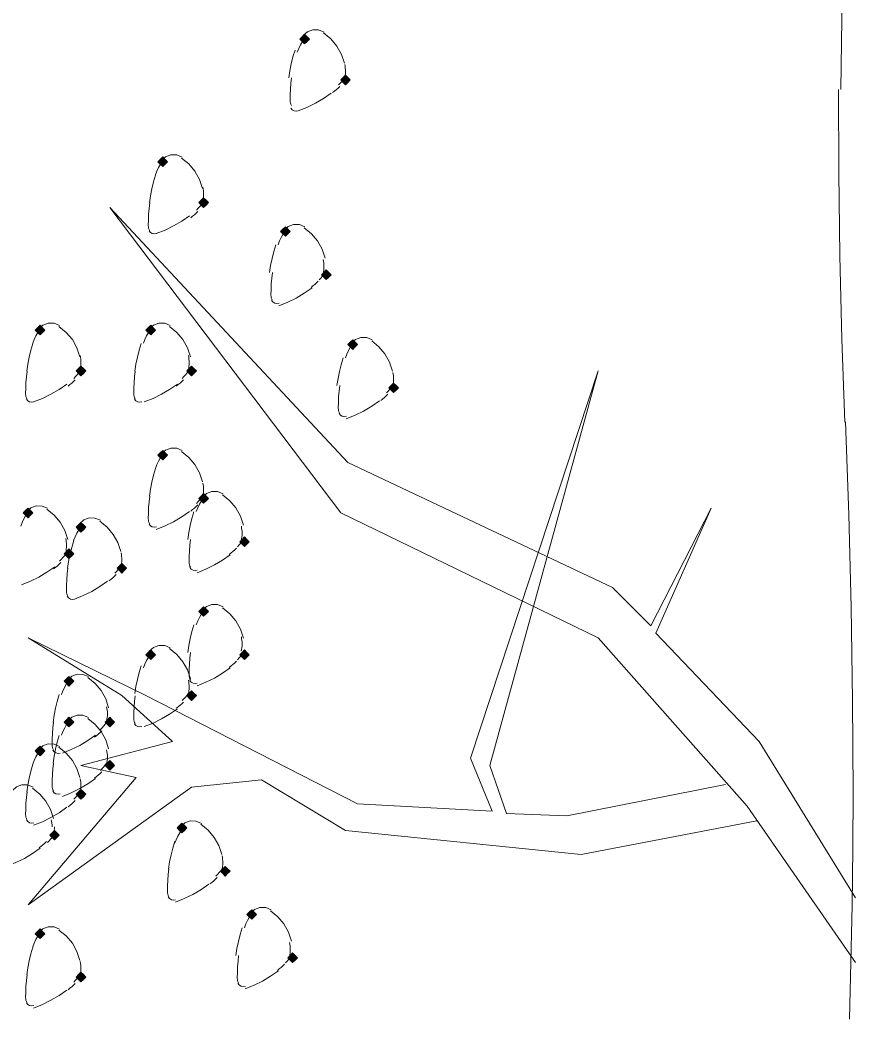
# Model space of a CAD drawing. Header units: millimetres. Extents: x 0 to 420, y 0 to 297.
# Drawn here: x 89.55 to 96.93, y 90.22 to 99.02 of the extents above; entities that cross this region are included whole.
import ezdxf

# ---------------------------------------------------------------- set-up
doc = ezdxf.new("R2010")
doc.units = ezdxf.units.MM

msp = doc.modelspace()

# ---------------------------------------------------------------- hatches: boundary and pattern name
for points in [[(92.0538, 98.8907), (92.0327, 98.8695), (92.0115, 98.8483), (92.0327, 98.8272), (92.0538, 98.806), (92.075, 98.8272), (92.0962, 98.8483), (92.075, 98.8695), (92.0538, 98.8907)], [(92.4137, 98.5308), (92.3925, 98.5097), (92.3713, 98.4885), (92.3925, 98.4673), (92.4137, 98.4462), (92.4348, 98.4673), (92.456, 98.4885), (92.4348, 98.5097), (92.4137, 98.5308)], [(90.805, 97.8112), (90.7838, 97.79), (90.7627, 97.7688), (90.7838, 97.7477), (90.805, 97.7265), (90.8262, 97.7477), (90.8473, 97.7688), (90.8262, 97.79), (90.805, 97.8112)], [(91.1648, 97.4513), (91.1437, 97.4302), (91.1225, 97.409), (91.1437, 97.3878), (91.1648, 97.3667), (91.186, 97.3878), (91.2072, 97.409), (91.186, 97.4302), (91.1648, 97.4513)], [(91.8845, 97.1973), (91.8633, 97.1762), (91.8422, 97.155), (91.8633, 97.1338), (91.8845, 97.1127), (91.9057, 97.1338), (91.9268, 97.155), (91.9057, 97.1762), (91.8845, 97.1973)], [(92.2443, 96.8163), (92.2232, 96.7952), (92.202, 96.774), (92.2232, 96.7528), (92.2443, 96.7316), (92.2655, 96.7528), (92.2867, 96.774), (92.2655, 96.7952), (92.2443, 96.8163)], [(89.7255, 96.3295), (89.7043, 96.3083), (89.6832, 96.2872), (89.7043, 96.266), (89.7255, 96.2448), (89.7467, 96.266), (89.7678, 96.2872), (89.7467, 96.3083), (89.7255, 96.3295)], [(90.6992, 96.3295), (90.678, 96.3083), (90.6568, 96.2872), (90.678, 96.266), (90.6992, 96.2448), (90.7203, 96.266), (90.7415, 96.2872), (90.7203, 96.3083), (90.6992, 96.3295)], [(92.4772, 96.2025), (92.456, 96.1813), (92.4348, 96.1602), (92.456, 96.139), (92.4772, 96.1178), (92.4983, 96.139), (92.5195, 96.1602), (92.4983, 96.1813), (92.4772, 96.2025)], [(90.0853, 95.9697), (90.0642, 95.9485), (90.043, 95.9273), (90.0642, 95.9062), (90.0853, 95.885), (90.1065, 95.9062), (90.1277, 95.9273), (90.1065, 95.9485), (90.0853, 95.9697)], [(91.059, 95.9697), (91.0378, 95.9485), (91.0167, 95.9273), (91.0378, 95.9062), (91.059, 95.885), (91.0802, 95.9062), (91.1014, 95.9273), (91.0802, 95.9485), (91.059, 95.9697)], [(92.837, 95.8215), (92.8158, 95.8003), (92.7947, 95.7792), (92.8158, 95.758), (92.837, 95.7368), (92.8582, 95.758), (92.8793, 95.7792), (92.8582, 95.8003), (92.837, 95.8215)], [(90.805, 95.2288), (90.7838, 95.2077), (90.7627, 95.1865), (90.7838, 95.1653), (90.805, 95.1441), (90.8262, 95.1653), (90.8473, 95.1865), (90.8262, 95.2077), (90.805, 95.2288)], [(91.1648, 94.8478), (91.1437, 94.8267), (91.1225, 94.8055), (91.1437, 94.7843), (91.1648, 94.7632), (91.186, 94.7843), (91.2072, 94.8055), (91.186, 94.8267), (91.1648, 94.8478)], [(91.1648, 94.8478), (91.1437, 94.8267), (91.1225, 94.8055), (91.1437, 94.7843), (91.1648, 94.7632), (91.186, 94.7843), (91.2072, 94.8055), (91.186, 94.8267), (91.1648, 94.8478)], [(89.6197, 94.7208), (89.5985, 94.6997), (89.5773, 94.6785), (89.5985, 94.6573), (89.6197, 94.6362), (89.6408, 94.6573), (89.662, 94.6785), (89.6408, 94.6997), (89.6197, 94.7208)], [(90.0853, 94.5938), (90.0642, 94.5727), (90.043, 94.5515), (90.0642, 94.5303), (90.0853, 94.5092), (90.1065, 94.5303), (90.1277, 94.5515), (90.1065, 94.5727), (90.0853, 94.5938)], [(91.5247, 94.4668), (91.5035, 94.4457), (91.4823, 94.4245), (91.5035, 94.4033), (91.5247, 94.3822), (91.5458, 94.4033), (91.567, 94.4245), (91.5458, 94.4457), (91.5247, 94.4668)], [(89.9795, 94.361), (89.9583, 94.3398), (89.9372, 94.3187), (89.9583, 94.2975), (89.9795, 94.2763), (90.0007, 94.2975), (90.0218, 94.3187), (90.0007, 94.3398), (89.9795, 94.361)], [(90.4452, 94.234), (90.424, 94.2128), (90.4028, 94.1917), (90.424, 94.1705), (90.4452, 94.1493), (90.4663, 94.1705), (90.4875, 94.1917), (90.4663, 94.2128), (90.4452, 94.234)], [(91.1648, 93.853), (91.1437, 93.8318), (91.1225, 93.8107), (91.1437, 93.7895), (91.1648, 93.7683), (91.186, 93.7895), (91.2072, 93.8107), (91.186, 93.8318), (91.1648, 93.853)], [(90.6992, 93.472), (90.678, 93.4508), (90.6568, 93.4297), (90.678, 93.4085), (90.6992, 93.3873), (90.7203, 93.4085), (90.7415, 93.4297), (90.7203, 93.4508), (90.6992, 93.472)], [(91.5247, 93.472), (91.5035, 93.4508), (91.4823, 93.4297), (91.5035, 93.4085), (91.5247, 93.3873), (91.5458, 93.4085), (91.567, 93.4297), (91.5458, 93.4508), (91.5247, 93.472)], [(89.9795, 93.2392), (89.9583, 93.218), (89.9372, 93.1968), (89.9583, 93.1757), (89.9795, 93.1545), (90.0007, 93.1757), (90.0218, 93.1968), (90.0007, 93.218), (89.9795, 93.2392)], [(91.059, 93.1122), (91.0378, 93.091), (91.0167, 93.0698), (91.0378, 93.0487), (91.059, 93.0275), (91.0802, 93.0487), (91.1014, 93.0698), (91.0802, 93.091), (91.059, 93.1122)], [(89.9795, 92.8793), (89.9583, 92.8582), (89.9372, 92.837), (89.9583, 92.8158), (89.9795, 92.7947), (90.0007, 92.8158), (90.0218, 92.837), (90.0007, 92.8582), (89.9795, 92.8793)], [(90.3393, 92.8793), (90.3182, 92.8582), (90.297, 92.837), (90.3182, 92.8158), (90.3393, 92.7947), (90.3605, 92.8158), (90.3817, 92.837), (90.3605, 92.8582), (90.3393, 92.8793)], [(89.7255, 92.6253), (89.7043, 92.6042), (89.6832, 92.583), (89.7043, 92.5618), (89.7255, 92.5407), (89.7467, 92.5618), (89.7678, 92.583), (89.7467, 92.6042), (89.7255, 92.6253)], [(90.3393, 92.4983), (90.3182, 92.4772), (90.297, 92.456), (90.3182, 92.4348), (90.3393, 92.4137), (90.3605, 92.4348), (90.3817, 92.456), (90.3605, 92.4772), (90.3393, 92.4983)], [(90.0853, 92.2443), (90.0642, 92.2232), (90.043, 92.202), (90.0642, 92.1808), (90.0853, 92.1597), (90.1065, 92.1808), (90.1277, 92.202), (90.1065, 92.2232), (90.0853, 92.2443)], [(90.9743, 91.948), (90.9532, 91.9268), (90.932, 91.9057), (90.9532, 91.8845), (90.9743, 91.8633), (90.9955, 91.8845), (91.0167, 91.9057), (90.9955, 91.9268), (90.9743, 91.948)], [(89.8525, 91.8845), (89.8313, 91.8633), (89.8102, 91.8422), (89.8313, 91.821), (89.8525, 91.7998), (89.8737, 91.821), (89.8948, 91.8422), (89.8737, 91.8633), (89.8525, 91.8845)], [(91.3553, 91.567), (91.3342, 91.5458), (91.313, 91.5247), (91.3342, 91.5035), (91.3553, 91.4823), (91.3765, 91.5035), (91.3977, 91.5247), (91.3765, 91.5458), (91.3553, 91.567)], [(91.5882, 91.186), (91.567, 91.1648), (91.5458, 91.1437), (91.567, 91.1225), (91.5882, 91.1013), (91.6093, 91.1225), (91.6305, 91.1437), (91.6093, 91.1648), (91.5882, 91.186)], [(89.7255, 91.0167), (89.7043, 90.9955), (89.6832, 90.9743), (89.7043, 90.9532), (89.7255, 90.932), (89.7467, 90.9532), (89.7678, 90.9743), (89.7467, 90.9955), (89.7255, 91.0167)], [(91.948, 90.805), (91.9268, 90.7838), (91.9057, 90.7627), (91.9268, 90.7415), (91.948, 90.7203), (91.9692, 90.7415), (91.9903, 90.7627), (91.9692, 90.7838), (91.948, 90.805)], [(90.0853, 90.6357), (90.0642, 90.6145), (90.043, 90.5933), (90.0642, 90.5722), (90.0853, 90.551), (90.1065, 90.5722), (90.1277, 90.5933), (90.1065, 90.6145), (90.0853, 90.6357)]]:
    msp.add_hatch(color=7).paths.add_polyline_path(points)

# ---------------------------------------------------------------- linework, layer by layer
at = {"lineweight": 13}
for points in [[(97.1973, 102.5102), (97.1762, 103.0393), (97.1127, 104.3093), (97.0492, 106.3413), (96.9857, 109.2623), (96.9857, 106.1932), (96.9857, 104.6903), (96.9434, 102.8912), (96.8163, 101.4941), (96.774, 98.4038)], [(92.2254, 98.9099), (92.1771, 98.9301), (92.1265, 98.9311), (92.0789, 98.9138), (92.0398, 98.879)], [(92.054, 98.8556), (92.0339, 98.8269), (92.0164, 98.7967), (92.0015, 98.7651), (91.9893, 98.7322)], [(92.4034, 98.6352), (92.3777, 98.7143), (92.3378, 98.7865), (92.285, 98.8499), (92.2205, 98.9024)], [(91.9692, 98.7525), (91.9512, 98.6923), (91.9362, 98.6314), (91.9242, 98.5698), (91.9151, 98.5077)], [(92.4137, 98.5626), (92.4133, 98.5781), (92.412, 98.5936), (92.4099, 98.6091), (92.4069, 98.6243)], [(91.9389, 98.5087), (91.9337, 98.4588), (91.9299, 98.4088), (91.9276, 98.3587), (91.9269, 98.3086)], [(92.3516, 98.4448), (92.3666, 98.4603), (92.3811, 98.4762), (92.395, 98.4927), (92.4084, 98.5097)], [(92.4069, 98.4983), (92.4098, 98.5142), (92.412, 98.5302), (92.4132, 98.5464), (92.4137, 98.5626)], [(92.3005, 98.3772), (92.3171, 98.3901), (92.3332, 98.4036), (92.3489, 98.4177), (92.364, 98.4324)], [(96.7535, 98.4041), (96.7544, 97.672), (96.7635, 96.9401), (96.7809, 96.2083), (96.8066, 95.4766)], [(91.9269, 98.3086), (91.9276, 98.297), (91.9297, 98.2855), (91.9332, 98.2744), (91.938, 98.2639)], [(91.9974, 98.2159), (92.0745, 98.2471), (92.149, 98.2839), (92.2205, 98.3261), (92.2888, 98.3737)], [(91.933, 98.2414), (91.9449, 98.2264), (91.9607, 98.2169), (91.9789, 98.2133), (91.9977, 98.2165)], [(90.9766, 97.8092), (90.9283, 97.8295), (90.8777, 97.8305), (90.8301, 97.8131), (90.791, 97.7783)], [(91.1546, 97.5345), (91.1289, 97.6137), (91.089, 97.6859), (91.0361, 97.7492), (90.9716, 97.8018)], [(90.8052, 97.7761), (90.7851, 97.7474), (90.7676, 97.7172), (90.7527, 97.6856), (90.7405, 97.6527)], [(90.7415, 97.6518), (90.7236, 97.5916), (90.7086, 97.5307), (90.6966, 97.4691), (90.6875, 97.407)], [(91.1648, 97.4831), (91.1644, 97.4986), (91.1632, 97.5141), (91.161, 97.5295), (91.1581, 97.5448)], [(91.158, 97.4188), (91.161, 97.4347), (91.1631, 97.4507), (91.1644, 97.4669), (91.1648, 97.4831)], [(95.1018, 93.6837), (94.7632, 94.0223), (92.4348, 95.123), (90.3393, 97.3667)], [(96.901, 90.7203), (95.9485, 92.0962), (94.6362, 93.5778), (92.3713, 94.6785), (90.3393, 97.3667)], [(90.6901, 97.408), (90.6848, 97.3581), (90.681, 97.3081), (90.6788, 97.2581), (90.678, 97.2079)], [(91.1028, 97.3441), (91.1177, 97.3596), (91.1322, 97.3756), (91.1461, 97.3921), (91.1595, 97.409)], [(90.7486, 97.1364), (90.8257, 97.1676), (90.9002, 97.2044), (90.9717, 97.2466), (91.04, 97.2942)], [(91.0517, 97.2765), (91.0683, 97.2895), (91.0844, 97.303), (91.1, 97.3171), (91.1151, 97.3317)], [(90.678, 97.2079), (90.6787, 97.1963), (90.6808, 97.1849), (90.6843, 97.1738), (90.6891, 97.1632)], [(90.6842, 97.1619), (90.696, 97.147), (90.7119, 97.1374), (90.7301, 97.1338), (90.7489, 97.137)], [(91.8847, 97.1622), (91.8646, 97.1336), (91.8471, 97.1033), (91.8322, 97.0717), (91.82, 97.0389)], [(92.0561, 97.1954), (92.0078, 97.2156), (91.9572, 97.2166), (91.9096, 97.1993), (91.8705, 97.1645)], [(92.2341, 96.9207), (92.2084, 96.9999), (92.1685, 97.072), (92.1156, 97.1354), (92.0511, 97.188)], [(91.7998, 97.038), (91.7819, 96.9778), (91.7669, 96.9169), (91.7549, 96.8553), (91.7458, 96.7932)], [(92.2232, 96.8481), (92.2228, 96.8636), (92.2215, 96.8791), (92.2194, 96.8946), (92.2164, 96.9098)], [(92.2164, 96.7838), (92.2193, 96.7997), (92.2215, 96.8158), (92.2228, 96.8319), (92.2232, 96.8481)], [(91.7696, 96.7942), (91.7643, 96.7443), (91.7605, 96.6943), (91.7583, 96.6442), (91.7575, 96.5941)], [(92.1823, 96.7302), (92.1972, 96.7458), (92.2117, 96.7618), (92.2256, 96.7782), (92.239, 96.7951)], [(91.8281, 96.5014), (91.9052, 96.5326), (91.9797, 96.5694), (92.0512, 96.6116), (92.1195, 96.6592)], [(92.11, 96.6627), (92.1266, 96.6756), (92.1427, 96.6891), (92.1583, 96.7032), (92.1735, 96.7179)], [(91.7575, 96.5941), (91.7582, 96.5825), (91.7603, 96.571), (91.7638, 96.56), (91.7686, 96.5494)], [(91.7637, 96.5481), (91.7755, 96.5331), (91.7914, 96.5235), (91.8096, 96.52), (91.8284, 96.5231)], [(89.7257, 96.2944), (89.7056, 96.2657), (89.6881, 96.2355), (89.6732, 96.2039), (89.661, 96.1711)], [(89.8971, 96.3275), (89.8488, 96.3478), (89.7982, 96.3488), (89.7506, 96.3314), (89.7115, 96.2966)], [(90.0751, 96.0528), (90.0494, 96.132), (90.0095, 96.2042), (89.9566, 96.2675), (89.8921, 96.3201)], [(90.6994, 96.2944), (90.6793, 96.2657), (90.6618, 96.2355), (90.6468, 96.2039), (90.6346, 96.1711)], [(90.8707, 96.3275), (90.8225, 96.3478), (90.7718, 96.3488), (90.7242, 96.3314), (90.6851, 96.2966)], [(91.0487, 96.0528), (91.0231, 96.132), (90.9831, 96.2042), (90.9303, 96.2675), (90.8658, 96.3201)], [(92.6487, 96.2005), (92.6005, 96.2208), (92.5498, 96.2218), (92.5022, 96.2044), (92.4631, 96.1696)], [(89.662, 96.1701), (89.6441, 96.11), (89.6291, 96.049), (89.617, 95.9875), (89.608, 95.9253)], [(90.6145, 96.1701), (90.5966, 96.11), (90.5816, 96.049), (90.5695, 95.9875), (90.5605, 95.9253)], [(92.4773, 96.1674), (92.4573, 96.1387), (92.4397, 96.1085), (92.4248, 96.0769), (92.4126, 96.0441)], [(92.8267, 95.9258), (92.8011, 96.005), (92.7611, 96.0772), (92.7083, 96.1405), (92.6438, 96.1931)], [(90.0853, 96.0014), (90.0849, 96.017), (90.0837, 96.0325), (90.0815, 96.0479), (90.0786, 96.0632)], [(91.0378, 96.0014), (91.0374, 96.017), (91.0361, 96.0325), (91.034, 96.0479), (91.0311, 96.0632)], [(92.3925, 96.0431), (92.3746, 95.983), (92.3596, 95.9221), (92.3476, 95.8605), (92.3385, 95.7983)], [(90.0785, 95.9371), (90.0815, 95.953), (90.0836, 95.9691), (90.0849, 95.9852), (90.0853, 96.0014)], [(91.031, 95.9371), (91.034, 95.953), (91.0361, 95.9691), (91.0374, 95.9852), (91.0378, 96.0014)], [(89.6106, 95.9263), (89.6053, 95.8765), (89.6015, 95.8265), (89.5993, 95.7764), (89.5985, 95.7262)], [(89.9722, 95.7948), (89.9888, 95.8078), (90.0049, 95.8213), (90.0205, 95.8354), (90.0356, 95.85)], [(90.0233, 95.8624), (90.0382, 95.8779), (90.0527, 95.8939), (90.0666, 95.9104), (90.08, 95.9273)], [(90.5631, 95.9263), (90.5578, 95.8765), (90.554, 95.8265), (90.5518, 95.7764), (90.551, 95.7262)], [(90.9247, 95.7948), (90.9413, 95.8078), (90.9574, 95.8213), (90.973, 95.8354), (90.9881, 95.85)], [(90.9758, 95.8624), (90.9908, 95.8779), (91.0052, 95.8939), (91.0191, 95.9104), (91.0325, 95.9273)], [(92.8302, 95.7889), (92.8332, 95.8049), (92.8353, 95.8209), (92.8366, 95.837), (92.837, 95.8532)], [(92.837, 95.8532), (92.8366, 95.8688), (92.8353, 95.8843), (92.8332, 95.8997), (92.8303, 95.915)], [(93.7048, 92.0538), (93.5143, 92.5195), (94.6362, 95.9273)], [(93.8318, 92.0327), (93.6837, 92.456), (94.6362, 95.9273)], [(89.6691, 95.6547), (89.7462, 95.6859), (89.8207, 95.7227), (89.8922, 95.765), (89.9605, 95.8125)], [(90.6427, 95.6547), (90.7199, 95.6859), (90.7943, 95.7227), (90.8659, 95.765), (90.9341, 95.8125)], [(92.3623, 95.7993), (92.357, 95.7495), (92.3532, 95.6995), (92.3509, 95.6494), (92.3502, 95.5992)], [(92.7749, 95.7354), (92.7899, 95.7509), (92.8044, 95.7669), (92.8183, 95.7834), (92.8317, 95.8003)], [(89.5985, 95.7262), (89.5992, 95.7146), (89.6013, 95.7032), (89.6048, 95.6921), (89.6096, 95.6815)], [(89.6047, 95.6802), (89.6165, 95.6653), (89.6324, 95.6557), (89.6506, 95.6522), (89.6694, 95.6553)], [(90.551, 95.7262), (90.5517, 95.7146), (90.5538, 95.7032), (90.5573, 95.6921), (90.5622, 95.6815)], [(90.5572, 95.6802), (90.569, 95.6653), (90.5849, 95.6557), (90.6031, 95.6522), (90.6219, 95.6553)], [(92.7239, 95.6678), (92.7404, 95.6808), (92.7565, 95.6943), (92.7722, 95.7084), (92.7873, 95.723)], [(92.3502, 95.5992), (92.3509, 95.5876), (92.353, 95.5762), (92.3565, 95.5651), (92.3613, 95.5545)], [(92.4207, 95.5066), (92.4979, 95.5378), (92.5724, 95.5745), (92.6439, 95.6168), (92.7121, 95.6644)], [(92.3564, 95.5533), (92.3682, 95.5383), (92.3841, 95.5287), (92.4022, 95.5252), (92.4211, 95.5283)], [(96.8798, 92.2146), (96.8755, 93.0313), (96.8629, 93.8478), (96.8419, 94.6642), (96.8127, 95.4804)], [(90.9766, 95.2269), (90.9283, 95.2471), (90.8777, 95.2481), (90.8301, 95.2308), (90.791, 95.196)], [(90.8052, 95.1938), (90.7851, 95.1651), (90.7676, 95.1348), (90.7527, 95.1032), (90.7405, 95.0704)], [(91.1546, 94.9522), (91.1289, 95.0313), (91.089, 95.1035), (91.0361, 95.1668), (90.9716, 95.2195)], [(90.7415, 95.0695), (90.7236, 95.0093), (90.7086, 94.9484), (90.6966, 94.8868), (90.6875, 94.8247)], [(91.158, 94.8153), (91.161, 94.8312), (91.1631, 94.8472), (91.1644, 94.8634), (91.1648, 94.8796)], [(91.1648, 94.8796), (91.1644, 94.8951), (91.1632, 94.9106), (91.161, 94.926), (91.1581, 94.9413)], [(90.6901, 94.8257), (90.6848, 94.7758), (90.681, 94.7258), (90.6788, 94.6757), (90.678, 94.6256)], [(91.165, 94.8128), (91.145, 94.7841), (91.1274, 94.7538), (91.1125, 94.7222), (91.1003, 94.6894)], [(91.1028, 94.7617), (91.1177, 94.7773), (91.1322, 94.7933), (91.1461, 94.8097), (91.1595, 94.8266)], [(91.3364, 94.8459), (91.2881, 94.8661), (91.2375, 94.8671), (91.1899, 94.8498), (91.1508, 94.815)], [(91.5144, 94.5712), (91.4887, 94.6503), (91.4488, 94.7225), (91.396, 94.7859), (91.3315, 94.8385)], [(89.7912, 94.7189), (89.743, 94.7391), (89.6923, 94.7401), (89.6447, 94.7228), (89.6056, 94.688)], [(89.9693, 94.4442), (89.9436, 94.5233), (89.9036, 94.5955), (89.8508, 94.6589), (89.7863, 94.7114)], [(91.0517, 94.6942), (91.0683, 94.7071), (91.0844, 94.7207), (91.1, 94.7347), (91.1151, 94.7494)], [(95.1018, 93.6837), (95.631, 94.7208)], [(95.1442, 93.6202), (95.631, 94.7208)], [(89.6199, 94.6858), (89.5998, 94.6571), (89.5823, 94.6268), (89.5673, 94.5952), (89.5551, 94.5624)], [(90.2569, 94.613), (90.2086, 94.6333), (90.158, 94.6343), (90.1104, 94.6169), (90.0713, 94.5821)], [(90.678, 94.6256), (90.6787, 94.6139), (90.6808, 94.6025), (90.6843, 94.5915), (90.6891, 94.5809)], [(90.7486, 94.5329), (90.8257, 94.5641), (90.9002, 94.6009), (90.9717, 94.6431), (91.04, 94.6907)], [(91.0802, 94.6885), (91.0622, 94.6283), (91.0472, 94.5674), (91.0352, 94.5058), (91.0261, 94.4437)], [(90.0855, 94.5587), (90.0655, 94.5301), (90.0479, 94.4998), (90.033, 94.4682), (90.0208, 94.4354)], [(90.4349, 94.3383), (90.4092, 94.4175), (90.3693, 94.4897), (90.3165, 94.553), (90.2519, 94.6056)], [(90.6842, 94.5796), (90.696, 94.5646), (90.7119, 94.555), (90.7301, 94.5515), (90.7489, 94.5547)], [(91.5035, 94.4986), (91.5031, 94.5141), (91.5018, 94.5296), (91.4997, 94.545), (91.4968, 94.5603)], [(89.9583, 94.3928), (89.9579, 94.4083), (89.9566, 94.4238), (89.9545, 94.4392), (89.9516, 94.4545)], [(91.0499, 94.4447), (91.0446, 94.3948), (91.0409, 94.3448), (91.0386, 94.2947), (91.0378, 94.2446)], [(91.4626, 94.3808), (91.4776, 94.3963), (91.4921, 94.4122), (91.506, 94.4287), (91.5193, 94.4457)], [(91.4967, 94.4343), (91.4997, 94.4502), (91.5018, 94.4662), (91.5031, 94.4824), (91.5035, 94.4986)], [(89.9515, 94.3284), (89.9545, 94.3444), (89.9566, 94.3604), (89.9579, 94.3766), (89.9583, 94.3928)], [(90.0218, 94.4345), (90.0039, 94.3743), (89.9889, 94.3134), (89.9769, 94.2518), (89.9678, 94.1897)], [(91.3904, 94.3132), (91.407, 94.3261), (91.4231, 94.3397), (91.4387, 94.3537), (91.4538, 94.3684)], [(89.8963, 94.2538), (89.9113, 94.2693), (89.9257, 94.2852), (89.9396, 94.3017), (89.953, 94.3187)], [(90.4452, 94.2657), (90.4447, 94.2813), (90.4435, 94.2968), (90.4414, 94.3122), (90.4384, 94.3275)], [(90.4384, 94.2014), (90.4413, 94.2174), (90.4435, 94.2334), (90.4447, 94.2495), (90.4452, 94.2657)], [(91.1084, 94.1519), (91.1855, 94.1831), (91.26, 94.2199), (91.3315, 94.2621), (91.3998, 94.3097)], [(89.5632, 94.0461), (89.6404, 94.0772), (89.7148, 94.114), (89.7864, 94.1563), (89.8546, 94.2039)], [(89.8452, 94.1862), (89.8618, 94.1991), (89.8779, 94.2127), (89.8935, 94.2267), (89.9087, 94.2414)], [(89.9704, 94.1907), (89.9651, 94.1408), (89.9614, 94.0908), (89.9591, 94.0407), (89.9583, 93.9906)], [(90.3831, 94.1479), (90.3981, 94.1634), (90.4126, 94.1794), (90.4265, 94.1959), (90.4399, 94.2128)], [(91.0378, 94.2446), (91.0386, 94.233), (91.0407, 94.2216), (91.0442, 94.2105), (91.049, 94.1999)], [(91.044, 94.1986), (91.0559, 94.1836), (91.0717, 94.174), (91.0899, 94.1705), (91.1087, 94.1736)], [(90.332, 94.0803), (90.3486, 94.0933), (90.3647, 94.1068), (90.3803, 94.1209), (90.3955, 94.1355)], [(90.0289, 93.9191), (90.106, 93.9503), (90.1805, 93.987), (90.252, 94.0293), (90.3203, 94.0769)], [(89.9583, 93.9906), (89.959, 93.979), (89.9612, 93.9675), (89.9647, 93.9565), (89.9695, 93.9459)], [(89.9645, 93.9446), (89.9764, 93.9296), (89.9922, 93.92), (90.0104, 93.9165), (90.0292, 93.9196)], [(91.3364, 93.8511), (91.2881, 93.8713), (91.2375, 93.8723), (91.1899, 93.855), (91.1508, 93.8202)], [(91.5144, 93.5764), (91.4887, 93.6555), (91.4488, 93.7277), (91.396, 93.791), (91.3315, 93.8436)], [(91.165, 93.8179), (91.145, 93.7892), (91.1274, 93.759), (91.1125, 93.7274), (91.1003, 93.6946)], [(91.0802, 93.6936), (91.0622, 93.6335), (91.0472, 93.5725), (91.0352, 93.511), (91.0261, 93.4488)], [(93.7048, 92.0538), (92.5195, 92.1173), (90.6568, 93.0698), (89.6197, 93.5778), (90.4452, 93.0698), (90.8897, 92.6677)], [(91.5035, 93.5249), (91.5031, 93.5405), (91.5018, 93.556), (91.4997, 93.5714), (91.4968, 93.5867)], [(96.901, 91.2918), (96.0543, 92.6677), (95.1442, 93.6202)], [(90.8707, 93.4912), (90.8225, 93.5115), (90.7718, 93.5125), (90.7242, 93.4951), (90.6851, 93.4603)], [(91.0487, 93.2165), (91.0231, 93.2957), (90.9831, 93.3679), (90.9303, 93.4312), (90.8658, 93.4838)], [(91.4967, 93.4606), (91.4997, 93.4765), (91.5018, 93.4926), (91.5031, 93.5087), (91.5035, 93.5249)], [(90.6994, 93.4369), (90.6793, 93.4082), (90.6618, 93.378), (90.6468, 93.3464), (90.6346, 93.3136)], [(91.0499, 93.4498), (91.0446, 93.4), (91.0409, 93.35), (91.0386, 93.2999), (91.0378, 93.2497)], [(91.4626, 93.3859), (91.4776, 93.4014), (91.4921, 93.4174), (91.506, 93.4339), (91.5193, 93.4508)], [(90.6145, 93.3338), (90.5966, 93.2736), (90.5816, 93.2127), (90.5695, 93.1511), (90.5605, 93.089)], [(91.1084, 93.1571), (91.1855, 93.1882), (91.26, 93.225), (91.3315, 93.2673), (91.3998, 93.3148)], [(91.3904, 93.3183), (91.407, 93.3313), (91.4231, 93.3448), (91.4387, 93.3589), (91.4538, 93.3735)], [(90.1511, 93.2372), (90.1028, 93.2575), (90.0521, 93.2585), (90.0046, 93.2411), (89.9655, 93.2063)], [(90.3291, 92.9625), (90.3034, 93.0417), (90.2635, 93.1139), (90.2106, 93.1772), (90.1461, 93.2298)], [(91.0378, 93.1439), (91.0374, 93.1595), (91.0361, 93.175), (91.034, 93.1904), (91.0311, 93.2057)], [(91.0378, 93.2497), (91.0386, 93.2381), (91.0407, 93.2267), (91.0442, 93.2156), (91.049, 93.205)], [(89.9797, 93.2041), (89.9596, 93.1754), (89.9421, 93.1452), (89.9272, 93.1136), (89.915, 93.0808)], [(91.031, 93.0796), (91.034, 93.0955), (91.0361, 93.1116), (91.0374, 93.1277), (91.0378, 93.1439)], [(91.044, 93.2037), (91.0559, 93.1888), (91.0717, 93.1792), (91.0899, 93.1757), (91.1087, 93.1788)], [(89.8948, 93.0798), (89.8769, 93.0196), (89.8619, 92.9587), (89.8499, 92.8971), (89.8408, 92.835)], [(90.5631, 93.0688), (90.5578, 93.019), (90.554, 92.969), (90.5518, 92.9189), (90.551, 92.8687)], [(90.9758, 93.0261), (90.9908, 93.0416), (91.0052, 93.0576), (91.0191, 93.0741), (91.0325, 93.091)], [(90.3182, 92.9111), (90.3178, 92.9266), (90.3165, 92.9421), (90.3144, 92.9575), (90.3114, 92.9728)], [(90.6427, 92.7972), (90.7199, 92.8284), (90.7943, 92.8652), (90.8659, 92.9075), (90.9341, 92.955)], [(90.9247, 92.9585), (90.9413, 92.9715), (90.9574, 92.985), (90.973, 92.9991), (90.9881, 93.0137)], [(90.1511, 92.8774), (90.1028, 92.8976), (90.0521, 92.8986), (90.0046, 92.8813), (89.9655, 92.8465)], [(90.3291, 92.6027), (90.3034, 92.6819), (90.2635, 92.754), (90.2106, 92.8174), (90.1461, 92.87)], [(90.3114, 92.8468), (90.3143, 92.8627), (90.3165, 92.8787), (90.3177, 92.8949), (90.3182, 92.9111)], [(90.551, 92.8687), (90.5517, 92.8571), (90.5538, 92.8457), (90.5573, 92.8346), (90.5622, 92.824)], [(89.8434, 92.836), (89.8381, 92.7861), (89.8344, 92.7361), (89.8321, 92.6861), (89.8313, 92.6359)], [(89.9797, 92.8442), (89.9596, 92.8156), (89.9421, 92.7853), (89.9272, 92.7537), (89.915, 92.7209)], [(90.2561, 92.7721), (90.2711, 92.7876), (90.2856, 92.8036), (90.2995, 92.82), (90.3129, 92.837)], [(90.5572, 92.8228), (90.569, 92.8078), (90.5849, 92.7982), (90.6031, 92.7947), (90.6219, 92.7978)], [(89.8948, 92.72), (89.8769, 92.6598), (89.8619, 92.5989), (89.8499, 92.5373), (89.8408, 92.4752)], [(89.9231, 92.5644), (90.0002, 92.5956), (90.0747, 92.6324), (90.1462, 92.6746), (90.2145, 92.7222)], [(90.205, 92.7045), (90.2216, 92.7175), (90.2377, 92.731), (90.2534, 92.7451), (90.2685, 92.7597)], [(89.6197, 91.2283), (90.5722, 92.3502), (90.0853, 92.456), (90.8897, 92.6677)], [(89.7257, 92.5903), (89.7056, 92.5616), (89.6881, 92.5313), (89.6732, 92.4997), (89.661, 92.4669)], [(89.8971, 92.6234), (89.8488, 92.6436), (89.7982, 92.6446), (89.7506, 92.6273), (89.7115, 92.5925)], [(89.8313, 92.6359), (89.8321, 92.6243), (89.8342, 92.6129), (89.8377, 92.6018), (89.8425, 92.5912)], [(89.8375, 92.5899), (89.8494, 92.5749), (89.8652, 92.5654), (89.8834, 92.5618), (89.9022, 92.565)], [(90.0751, 92.3487), (90.0494, 92.4278), (90.0095, 92.5), (89.9566, 92.5633), (89.8921, 92.616)], [(90.3182, 92.5301), (90.3178, 92.5456), (90.3165, 92.5611), (90.3144, 92.5766), (90.3114, 92.5919)], [(90.3114, 92.4658), (90.3143, 92.4817), (90.3165, 92.4978), (90.3177, 92.5139), (90.3182, 92.5301)], [(89.662, 92.466), (89.6441, 92.4058), (89.6291, 92.3449), (89.617, 92.2833), (89.608, 92.2212)], [(89.8434, 92.4762), (89.8381, 92.4263), (89.8344, 92.3763), (89.8321, 92.3262), (89.8313, 92.2761)], [(90.2561, 92.4123), (90.2711, 92.4278), (90.2856, 92.4438), (90.2995, 92.4602), (90.3129, 92.4772)], [(96.0332, 91.9691), (94.488, 91.6728), (92.4137, 91.8845), (91.6728, 92.329), (91.059, 92.2655), (89.6197, 91.2283)], [(89.9231, 92.1834), (90.0002, 92.2146), (90.0747, 92.2514), (90.1462, 92.2936), (90.2145, 92.3412)], [(90.0853, 92.2761), (90.0849, 92.2917), (90.0837, 92.3072), (90.0815, 92.3226), (90.0786, 92.3378)], [(90.205, 92.3447), (90.2216, 92.3576), (90.2377, 92.3711), (90.2534, 92.3852), (90.2685, 92.3999)], [(89.6642, 92.2636), (89.616, 92.2838), (89.5653, 92.2848), (89.5177, 92.2675), (89.4786, 92.2327)], [(89.8423, 91.9889), (89.8166, 92.068), (89.7766, 92.1402), (89.7238, 92.2035), (89.6593, 92.2561)], [(89.8313, 92.2761), (89.8321, 92.2645), (89.8342, 92.253), (89.8377, 92.242), (89.8425, 92.2314)], [(90.0785, 92.2118), (90.0815, 92.2277), (90.0836, 92.2437), (90.0849, 92.2599), (90.0853, 92.2761)], [(95.758, 92.2867), (94.361, 92.0115), (93.8318, 92.0327)], [(89.6106, 92.2221), (89.6053, 92.1723), (89.6015, 92.1223), (89.5993, 92.0722), (89.5985, 92.0221)], [(89.8375, 92.2301), (89.8494, 92.2151), (89.8652, 92.2055), (89.8834, 92.202), (89.9022, 92.2051)], [(90.0233, 92.1582), (90.0382, 92.1738), (90.0527, 92.1898), (90.0666, 92.2062), (90.08, 92.2231)], [(96.8477, 90.2238), (96.8618, 90.7253), (96.8719, 91.2269), (96.8779, 91.7286), (96.8798, 92.2303)], [(89.6691, 91.9294), (89.7462, 91.9606), (89.8207, 91.9974), (89.8922, 92.0396), (89.9605, 92.0872)], [(89.9722, 92.0907), (89.9888, 92.1036), (90.0049, 92.1172), (90.0205, 92.1312), (90.0356, 92.1459)], [(89.5985, 92.0221), (89.5992, 92.0104), (89.6013, 91.999), (89.6048, 91.988), (89.6096, 91.9774)], [(89.6047, 91.9761), (89.6165, 91.9611), (89.6324, 91.9515), (89.6506, 91.948), (89.6694, 91.9511)], [(89.8313, 91.9162), (89.8309, 91.9318), (89.8296, 91.9473), (89.8275, 91.9627), (89.8246, 91.978)], [(89.8457, 91.8519), (89.8487, 91.8679), (89.8508, 91.8839), (89.8521, 91.9001), (89.8525, 91.9162)], [(90.9745, 91.8918), (90.9544, 91.8631), (90.9369, 91.8328), (90.922, 91.8012), (90.9098, 91.7684)], [(91.1459, 91.9461), (91.0976, 91.9663), (91.047, 91.9673), (90.9994, 91.9499), (90.9603, 91.9151)], [(91.3239, 91.6714), (91.2982, 91.7505), (91.2583, 91.8227), (91.2055, 91.886), (91.141, 91.9386)], [(89.7904, 91.7773), (89.8054, 91.7928), (89.8199, 91.8087), (89.8338, 91.8252), (89.8472, 91.8422)], [(89.4362, 91.5696), (89.5134, 91.6007), (89.5878, 91.6375), (89.6594, 91.6798), (89.7276, 91.7273)], [(89.7182, 91.7308), (89.7348, 91.7438), (89.7509, 91.7573), (89.7665, 91.7714), (89.7817, 91.786)], [(90.9108, 91.7886), (90.8929, 91.7285), (90.8779, 91.6675), (90.8659, 91.606), (90.8568, 91.5438)], [(91.3342, 91.5988), (91.3338, 91.6143), (91.3325, 91.6298), (91.3304, 91.6452), (91.3274, 91.6605)], [(90.8594, 91.5448), (90.8542, 91.495), (90.8504, 91.445), (90.8481, 91.3949), (90.8474, 91.3447)], [(91.2721, 91.4809), (91.2871, 91.4964), (91.3015, 91.5124), (91.3155, 91.5289), (91.3288, 91.5458)], [(91.3274, 91.5344), (91.3303, 91.5504), (91.3325, 91.5664), (91.3337, 91.5826), (91.3342, 91.5988)], [(91.221, 91.4133), (91.2376, 91.4263), (91.2537, 91.4398), (91.2694, 91.4539), (91.2845, 91.4685)], [(90.9179, 91.2521), (90.995, 91.2832), (91.0695, 91.3201), (91.141, 91.3623), (91.2093, 91.4098)], [(90.8474, 91.3447), (90.8481, 91.3331), (90.8502, 91.3217), (90.8537, 91.3106), (90.8585, 91.3)], [(90.8535, 91.2987), (90.8654, 91.2838), (90.8812, 91.2742), (90.8994, 91.2707), (90.9182, 91.2738)], [(91.7597, 91.1841), (91.7115, 91.2043), (91.6608, 91.2053), (91.6132, 91.1879), (91.5741, 91.1531)], [(91.5884, 91.1509), (91.5683, 91.1222), (91.5508, 91.092), (91.5359, 91.0604), (91.5236, 91.0276)], [(91.9378, 90.9094), (91.9121, 90.9885), (91.8721, 91.0607), (91.8193, 91.124), (91.7548, 91.1766)], [(89.8971, 91.0147), (89.8488, 91.035), (89.7982, 91.036), (89.7506, 91.0186), (89.7115, 90.9838)], [(90.0751, 90.74), (90.0494, 90.8192), (90.0095, 90.8914), (89.9566, 90.9547), (89.8921, 91.0073)], [(91.5035, 91.0267), (91.4856, 90.9665), (91.4706, 90.9055), (91.4585, 90.844), (91.4495, 90.7818)], [(89.7257, 90.9816), (89.7056, 90.9529), (89.6881, 90.9227), (89.6732, 90.891), (89.661, 90.8582)], [(89.662, 90.8573), (89.6441, 90.7971), (89.6291, 90.7362), (89.617, 90.6746), (89.608, 90.6125)], [(91.92, 90.7724), (91.923, 90.7884), (91.9251, 90.8044), (91.9264, 90.8206), (91.9268, 90.8367)], [(91.9268, 90.8367), (91.9264, 90.8523), (91.9251, 90.8678), (91.923, 90.8832), (91.9201, 90.8985)], [(91.4733, 90.7828), (91.468, 90.733), (91.4642, 90.683), (91.4619, 90.6329), (91.4612, 90.5828)], [(91.8859, 90.7189), (91.9009, 90.7344), (91.9154, 90.7504), (91.9293, 90.7669), (91.9427, 90.7838)], [(90.0785, 90.6031), (90.0815, 90.619), (90.0836, 90.6351), (90.0849, 90.6512), (90.0853, 90.6674)], [(90.0853, 90.6674), (90.0849, 90.683), (90.0837, 90.6985), (90.0815, 90.7139), (90.0786, 90.7292)], [(91.8137, 90.6514), (91.8303, 90.6643), (91.8464, 90.6778), (91.862, 90.6919), (91.8772, 90.7065)], [(89.6106, 90.6135), (89.6053, 90.5636), (89.6015, 90.5136), (89.5993, 90.4636), (89.5985, 90.4134)], [(90.0233, 90.5496), (90.0382, 90.5651), (90.0527, 90.5811), (90.0666, 90.5976), (90.08, 90.6145)], [(91.4612, 90.5828), (91.4619, 90.5711), (91.464, 90.5597), (91.4675, 90.5486), (91.4723, 90.538)], [(91.5317, 90.4901), (91.6089, 90.5212), (91.6833, 90.558), (91.7549, 90.6003), (91.8231, 90.6478)], [(89.9722, 90.482), (89.9888, 90.495), (90.0049, 90.5085), (90.0205, 90.5226), (90.0356, 90.5372)], [(91.4674, 90.5367), (91.4792, 90.5218), (91.4951, 90.5122), (91.5133, 90.5087), (91.5321, 90.5118)], [(89.5985, 90.4134), (89.5992, 90.4018), (89.6013, 90.3904), (89.6048, 90.3793), (89.6096, 90.3687)], [(89.6691, 90.3207), (89.7462, 90.3519), (89.8207, 90.3887), (89.8922, 90.431), (89.9605, 90.4785)], [(89.6047, 90.3674), (89.6165, 90.3525), (89.6324, 90.3428), (89.6506, 90.3393), (89.6694, 90.3425)]]:
    msp.add_lwpolyline(points, dxfattribs=at)
at = {"lineweight": 0}
for points in [[(92.0538, 98.8907), (92.0327, 98.8695), (92.0115, 98.8483), (92.0327, 98.8272), (92.0538, 98.806), (92.075, 98.8272), (92.0962, 98.8483), (92.075, 98.8695)], [(92.4137, 98.5308), (92.3925, 98.5097), (92.3713, 98.4885), (92.3925, 98.4673), (92.4137, 98.4462), (92.4348, 98.4673), (92.456, 98.4885), (92.4348, 98.5097)], [(90.805, 97.8112), (90.7838, 97.79), (90.7627, 97.7688), (90.7838, 97.7477), (90.805, 97.7265), (90.8262, 97.7477), (90.8473, 97.7688), (90.8262, 97.79)], [(91.1648, 97.4513), (91.1437, 97.4302), (91.1225, 97.409), (91.1437, 97.3878), (91.1648, 97.3667), (91.186, 97.3878), (91.2072, 97.409), (91.186, 97.4302)], [(91.8845, 97.1973), (91.8633, 97.1762), (91.8422, 97.155), (91.8633, 97.1338), (91.8845, 97.1127), (91.9057, 97.1338), (91.9268, 97.155), (91.9057, 97.1762)], [(92.2443, 96.8163), (92.2232, 96.7952), (92.202, 96.774), (92.2232, 96.7528), (92.2443, 96.7316), (92.2655, 96.7528), (92.2867, 96.774), (92.2655, 96.7952)], [(89.7255, 96.3295), (89.7043, 96.3083), (89.6832, 96.2872), (89.7043, 96.266), (89.7255, 96.2448), (89.7467, 96.266), (89.7678, 96.2872), (89.7467, 96.3083)], [(90.6992, 96.3295), (90.678, 96.3083), (90.6568, 96.2872), (90.678, 96.266), (90.6992, 96.2448), (90.7203, 96.266), (90.7415, 96.2872), (90.7203, 96.3083)], [(92.4772, 96.2025), (92.456, 96.1813), (92.4348, 96.1602), (92.456, 96.139), (92.4772, 96.1178), (92.4983, 96.139), (92.5195, 96.1602), (92.4983, 96.1813)], [(90.0853, 95.9697), (90.0642, 95.9485), (90.043, 95.9273), (90.0642, 95.9062), (90.0853, 95.885), (90.1065, 95.9062), (90.1277, 95.9273), (90.1065, 95.9485)], [(91.059, 95.9697), (91.0378, 95.9485), (91.0167, 95.9273), (91.0378, 95.9062), (91.059, 95.885), (91.0802, 95.9062), (91.1014, 95.9273), (91.0802, 95.9485)], [(92.837, 95.8215), (92.8158, 95.8003), (92.7947, 95.7792), (92.8158, 95.758), (92.837, 95.7368), (92.8582, 95.758), (92.8793, 95.7792), (92.8582, 95.8003)], [(90.805, 95.2288), (90.7838, 95.2077), (90.7627, 95.1865), (90.7838, 95.1653), (90.805, 95.1441), (90.8262, 95.1653), (90.8473, 95.1865), (90.8262, 95.2077)], [(91.1648, 94.8478), (91.1437, 94.8267), (91.1225, 94.8055), (91.1437, 94.7843), (91.1648, 94.7632), (91.186, 94.7843), (91.2072, 94.8055), (91.186, 94.8267)], [(91.1648, 94.8478), (91.1437, 94.8267), (91.1225, 94.8055), (91.1437, 94.7843), (91.1648, 94.7632), (91.186, 94.7843), (91.2072, 94.8055), (91.186, 94.8267)], [(89.6197, 94.7208), (89.5985, 94.6997), (89.5773, 94.6785), (89.5985, 94.6573), (89.6197, 94.6362), (89.6408, 94.6573), (89.662, 94.6785), (89.6408, 94.6997)], [(90.0853, 94.5938), (90.0642, 94.5727), (90.043, 94.5515), (90.0642, 94.5303), (90.0853, 94.5092), (90.1065, 94.5303), (90.1277, 94.5515), (90.1065, 94.5727)], [(91.5247, 94.4668), (91.5035, 94.4457), (91.4823, 94.4245), (91.5035, 94.4033), (91.5247, 94.3822), (91.5458, 94.4033), (91.567, 94.4245), (91.5458, 94.4457)], [(89.9795, 94.361), (89.9583, 94.3398), (89.9372, 94.3187), (89.9583, 94.2975), (89.9795, 94.2763), (90.0007, 94.2975), (90.0218, 94.3187), (90.0007, 94.3398)], [(90.4452, 94.234), (90.424, 94.2128), (90.4028, 94.1917), (90.424, 94.1705), (90.4452, 94.1493), (90.4663, 94.1705), (90.4875, 94.1917), (90.4663, 94.2128)], [(91.1648, 93.853), (91.1437, 93.8318), (91.1225, 93.8107), (91.1437, 93.7895), (91.1648, 93.7683), (91.186, 93.7895), (91.2072, 93.8107), (91.186, 93.8318)], [(90.6992, 93.472), (90.678, 93.4508), (90.6568, 93.4297), (90.678, 93.4085), (90.6992, 93.3873), (90.7203, 93.4085), (90.7415, 93.4297), (90.7203, 93.4508)], [(91.5247, 93.472), (91.5035, 93.4508), (91.4823, 93.4297), (91.5035, 93.4085), (91.5247, 93.3873), (91.5458, 93.4085), (91.567, 93.4297), (91.5458, 93.4508)], [(89.9795, 93.2392), (89.9583, 93.218), (89.9372, 93.1968), (89.9583, 93.1757), (89.9795, 93.1545), (90.0007, 93.1757), (90.0218, 93.1968), (90.0007, 93.218)], [(91.059, 93.1122), (91.0378, 93.091), (91.0167, 93.0698), (91.0378, 93.0487), (91.059, 93.0275), (91.0802, 93.0487), (91.1014, 93.0698), (91.0802, 93.091)], [(89.9795, 92.8793), (89.9583, 92.8582), (89.9372, 92.837), (89.9583, 92.8158), (89.9795, 92.7947), (90.0007, 92.8158), (90.0218, 92.837), (90.0007, 92.8582)], [(90.3393, 92.8793), (90.3182, 92.8582), (90.297, 92.837), (90.3182, 92.8158), (90.3393, 92.7947), (90.3605, 92.8158), (90.3817, 92.837), (90.3605, 92.8582)], [(89.7255, 92.6253), (89.7043, 92.6042), (89.6832, 92.583), (89.7043, 92.5618), (89.7255, 92.5407), (89.7467, 92.5618), (89.7678, 92.583), (89.7467, 92.6042)], [(90.3393, 92.4983), (90.3182, 92.4772), (90.297, 92.456), (90.3182, 92.4348), (90.3393, 92.4137), (90.3605, 92.4348), (90.3817, 92.456), (90.3605, 92.4772)], [(90.0853, 92.2443), (90.0642, 92.2232), (90.043, 92.202), (90.0642, 92.1808), (90.0853, 92.1597), (90.1065, 92.1808), (90.1277, 92.202), (90.1065, 92.2232)], [(90.9743, 91.948), (90.9532, 91.9268), (90.932, 91.9057), (90.9532, 91.8845), (90.9743, 91.8633), (90.9955, 91.8845), (91.0167, 91.9057), (90.9955, 91.9268)], [(89.8525, 91.8845), (89.8313, 91.8633), (89.8102, 91.8422), (89.8313, 91.821), (89.8525, 91.7998), (89.8737, 91.821), (89.8948, 91.8422), (89.8737, 91.8633)], [(91.3553, 91.567), (91.3342, 91.5458), (91.313, 91.5247), (91.3342, 91.5035), (91.3553, 91.4823), (91.3765, 91.5035), (91.3977, 91.5247), (91.3765, 91.5458)], [(91.5882, 91.186), (91.567, 91.1648), (91.5458, 91.1437), (91.567, 91.1225), (91.5882, 91.1013), (91.6093, 91.1225), (91.6305, 91.1437), (91.6093, 91.1648)], [(89.7255, 91.0167), (89.7043, 90.9955), (89.6832, 90.9743), (89.7043, 90.9532), (89.7255, 90.932), (89.7467, 90.9532), (89.7678, 90.9743), (89.7467, 90.9955)], [(91.948, 90.805), (91.9268, 90.7838), (91.9057, 90.7627), (91.9268, 90.7415), (91.948, 90.7203), (91.9692, 90.7415), (91.9903, 90.7627), (91.9692, 90.7838)], [(90.0853, 90.6357), (90.0642, 90.6145), (90.043, 90.5933), (90.0642, 90.5722), (90.0853, 90.551), (90.1065, 90.5722), (90.1277, 90.5933), (90.1065, 90.6145)]]:
    msp.add_lwpolyline(points, close=True, dxfattribs=at)

doc.saveas('drawing.dxf')
